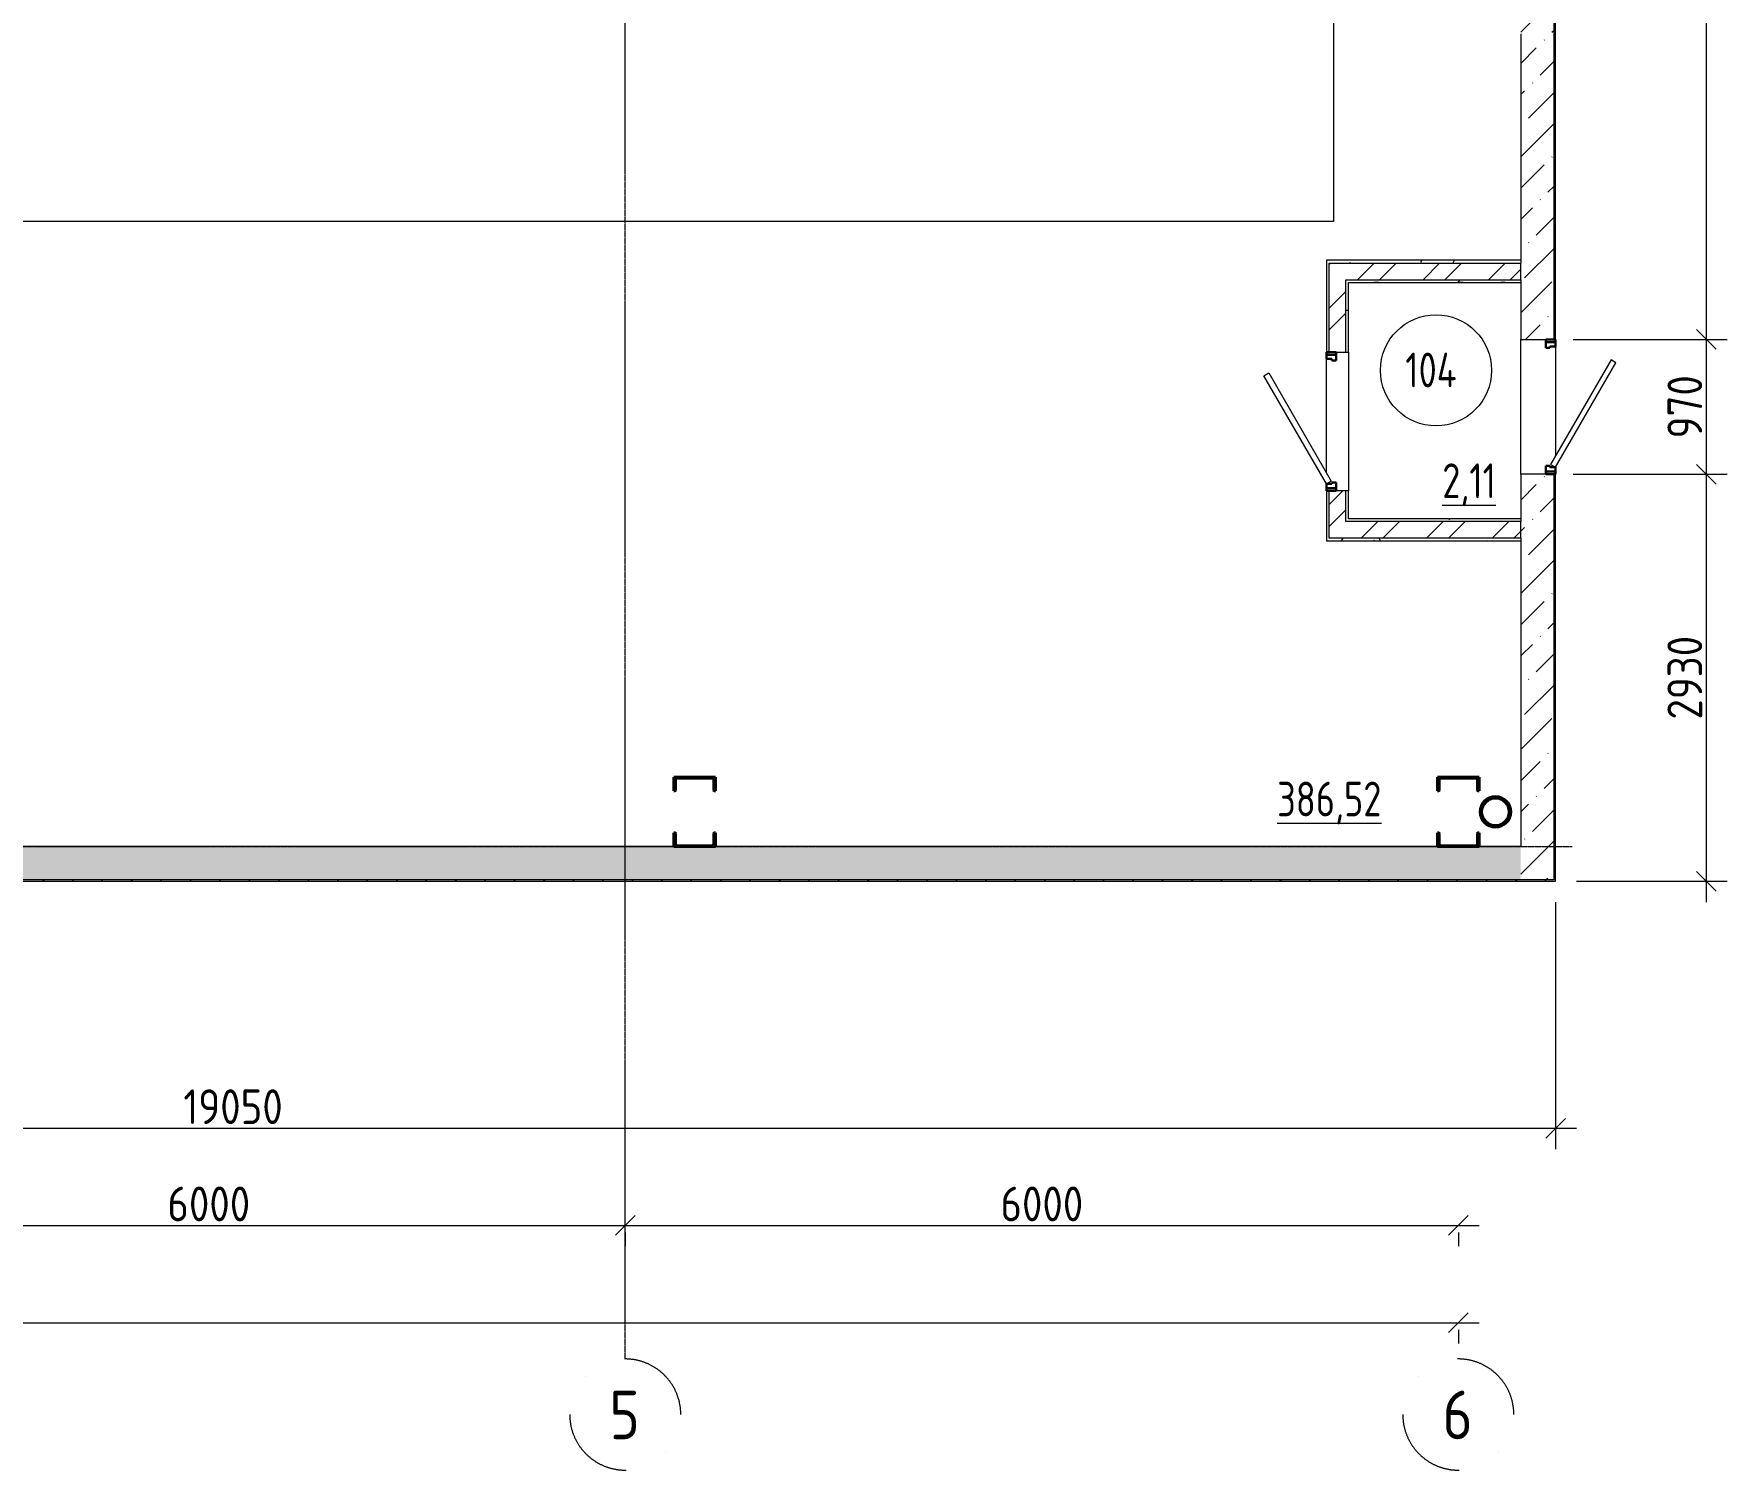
# Model space of a CAD drawing. Header units: millimetres. Extents: x 3292171 to 3365605, y -644412 to -600630.
# Drawn here: x 3317025 to 3329221, y -644412 to -634073 of the extents above; entities that cross this region are included whole.
import ezdxf

# ---------------------------------------------------------------- set-up
doc = ezdxf.new("R2010")
doc.units = ezdxf.units.MM
doc.header["$LTSCALE"] = 0.5
doc.linetypes.add('ADSK_Линия сетки', pattern=[25, 20, -2.5, 0, -2.5])
doc.linetypes.add('штрихпунктирная', pattern=[25.4, 12.7, -6.35, 0, -6.35])
doc.layers.add('A-DOOR', color=7, linetype='Continuous', lineweight=18, true_color=0x7f7f7f)
for name, color, linetype, lineweight in [('Каркас_Импост', 7, 'Continuous', 30), ('Марки помещений', 7, 'Continuous', 20), ('Монтажный зазор', 7, 'Continuous', 30), ('Несущие колонны', 7, 'Continuous', 18), ('ОСИ', 115, 'штрихпунктирная', 20), ('Панель', 7, 'Continuous', 18)]:
    doc.layers.add(name, color=color, linetype=linetype, lineweight=lineweight)
doc.styles.add('GOST Common_1', font='GOST_Common.ttf', dxfattribs={"width": 0.9, "height": 250})
doc.styles.add('GOST Common_2', font='GOST_Common.ttf', dxfattribs={"width": 0.8, "height": 350})
doc.dimstyles.new('ADSK_Основной_2_5_мм', dxfattribs={"dimscale": 304.8, "dimtxt": 251.428749, "dimasz": 0.463911, "dimexe": 0.492126, "dimexo": 0.492126, "dimgap": 0.098425, "dimtad": 1, "dimdec": 3, "dimrnd": 0.001, "dimdsep": 46, "dimtxsty": 'GOST Common_1', "dimblk1": 'OBLIQUE', "dimblk2": 'OBLIQUE', "dimsah": 1, "dimcen": 0.09, "dimdle": 0.492126, "dimazin": 2, "dimtfac": 1, "dimtdec": 4, "dimtix": 1, "dimtmove": 0, "dimatfit": 3, "dimfxl": 1, "dimtvp": 1, "dimtolj": 1, "dimtzin": 0, "dimlwd": 20, "dimlwe": 20, "dimarcsym": 2})
pattern_1 = [(315, (22000, -5500), (106.066, 106.066), [])]
pattern_2 = [(315, (22000, 0), (106.066, 106.066), [])]
pattern_3 = [(45, (3327284.68, -617673.39), (84.19025, 308.69666), [396.875, -79.375, 3.353, -76.022])]
pattern_4 = [(45, (3327284.68, -617673.39), (-106.066, 106.066), [])]
pattern_5 = [(0, (3327284.68, -617673.39), (406.4, 101.6), [33.528, -271.272, 33.528, -271.272, -1625.6]), (0, (3327284.68, -617673.39), (406.4, 101.6), [-609.6, 33.528, -576.072, 33.528, -271.272, -711.2]), (0, (3327284.68, -617673.39), (406.4, 101.6), [-1524, 33.528, -169.672, 33.528, -474.472]), (120, (3327437.08, -617622.59), (-291.1882, 301.1527), [33.528, -271.272, 33.528, -271.272, -1625.6]), (120, (3327437.08, -617622.59), (-291.1882, 301.1527), [-609.6, 33.528, -576.072, 33.528, -271.272, -711.2]), (120, (3327437.08, -617622.59), (-291.1882, 301.1527), [-1524, 33.528, -169.672, 33.528, -474.472]), (240, (3327487.88, -617419.39), (-115.2118, -402.7527), [33.528, -271.272, 33.528, -271.272, -1625.6]), (240, (3327487.88, -617419.39), (-115.2118, -402.7527), [-609.6, 33.528, -576.072, 33.528, -271.272, -711.2]), (240, (3327487.88, -617419.39), (-115.2118, -402.7527), [-1524, 33.528, -169.672, 33.528, -474.472])]
pattern_6 = [(45, (3327284.68, -617673.4), (-235.732, 235.732), []), (45, (3327441.83, -617673.4), (-235.732, 235.732), [])]

# ---------------------------------------------------------------- blocks, each defined once
blk = doc.blocks.new('ADSK_КолоннаНесущая_ДваШвеллераКоробка_Полка параллельная_ГОСТ 8240-97 - 30П с планками _КМ1_-V48-004_АР_РД_План_0_000')
at = {"layer": 'Несущие колонны', "lineweight": 9}
h = blk.add_hatch(dxfattribs=at)
h.set_pattern_fill('FP_61', color=256, style=0, pattern_type=2)
h.set_pattern_definition(pattern_1)
h.paths.add_polyline_path([(-250, -36), (-250, -150), (-150, -150), (-150, -146), (-152, -141), (-157, -139), (-232, -139), (-240, -135), (-244, -127), (-244, 127), (-240, 135), (-232, 139), (-157, 139), (-152, 141), (-150, 146), (-150, 150), (-250, 150)], flags=0)
h = blk.add_hatch(dxfattribs=at)
h.set_pattern_fill('FP_61', color=256, style=0, pattern_type=2)
h.set_pattern_definition(pattern_1)
h.paths.add_polyline_path([(150, 146), (152, 141), (157, 139), (231, 139), (240, 135), (243, 127), (243, -127), (240, -135), (231, -139), (157, -139), (152, -141), (150, -146), (150, -150), (250, -150), (250, 150), (150, 150)], flags=0)
at = {"layer": 'Несущие колонны', "lineweight": 40}
for p, q in [((-150, 150), (-250, 150)), ((-250, 150), (-250, -150)), ((-244, -127), (-244, 127)), ((-232, 139), (-157, 139)), ((-150, 146), (-150, 150)), ((250, 150), (150, 150)), ((150, 150), (150, 146)), ((157, 139), (231, 139)), ((243, 127), (243, -127)), ((250, -150), (250, 150)), ((-250, -150), (-150, -150)), ((-157, -139), (-232, -139)), ((-150, -150), (-150, -146)), ((150, -146), (150, -150)), ((150, -150), (250, -150)), ((231, -139), (157, -139))]:
    blk.add_line(p, q, dxfattribs=at)
for centre, radius, start, end in [((-232, 127), 12, 90, 180), ((-157, 146), 7, 270, 360), ((157, 146), 7, 180, 270), ((231, 127), 12, 0, 90), ((-232, -127), 12, 180, 270), ((-157, -146), 7, 0, 90), ((157, -146), 7, 90, 180), ((231, -127), 12, 270, 0)]:
    blk.add_arc(centre, radius, start, end, dxfattribs=at)
blk = doc.blocks.new('ADSK_КолоннаНесущая_ДваШвеллераКоробка_Полка параллельная_ГОСТ 8240-97 - 30П с планками _КМ1_-V50-004_АР_РД_План_0_000')
at = {"layer": 'Несущие колонны', "lineweight": 9}
h = blk.add_hatch(dxfattribs=at)
h.set_pattern_fill('FP_63', color=256, style=0, pattern_type=2)
h.set_pattern_definition(pattern_2)
h.paths.add_polyline_path([(-250, -17), (-250, -150), (-150, -150), (-150, -146), (-152, -141), (-157, -139), (-232, -139), (-240, -135), (-244, -127), (-244, 127), (-240, 135), (-232, 139), (-157, 139), (-152, 141), (-150, 146), (-150, 150), (-250, 150)], flags=0)
h = blk.add_hatch(dxfattribs=at)
h.set_pattern_fill('FP_63', color=256, style=0, pattern_type=2)
h.set_pattern_definition(pattern_2)
h.paths.add_polyline_path([(150, 146), (152, 141), (157, 139), (231, 139), (240, 135), (243, 127), (243, -127), (240, -135), (231, -139), (157, -139), (152, -141), (150, -146), (150, -150), (250, -150), (250, 150), (150, 150)], flags=0)
at = {"layer": 'Несущие колонны', "lineweight": 40}
for p, q in [((-150, 150), (-250, 150)), ((-250, 150), (-250, -150)), ((-244, -127), (-244, 127)), ((-232, 139), (-157, 139)), ((-150, 146), (-150, 150)), ((250, 150), (150, 150)), ((150, 150), (150, 146)), ((157, 139), (231, 139)), ((243, 127), (243, -127)), ((250, -150), (250, 150)), ((-250, -150), (-150, -150)), ((-157, -139), (-232, -139)), ((-150, -150), (-150, -146)), ((150, -146), (150, -150)), ((150, -150), (250, -150)), ((231, -139), (157, -139))]:
    blk.add_line(p, q, dxfattribs=at)
for centre, radius, start, end in [((-232, 127), 12, 90, 180), ((-157, 146), 7, 270, 360), ((157, 146), 7, 180, 270), ((231, 127), 12, 0, 90), ((-232, -127), 12, 180, 270), ((-157, -146), 7, 0, 90), ((157, -146), 7, 90, 180), ((231, -127), 12, 270, 0)]:
    blk.add_arc(centre, radius, start, end, dxfattribs=at)
blk = doc.blocks.new('ADSK_КолоннаНесущая_Труба_Электросварная_ГОСТ10704-91 - 219x10-V56-004_АР_РД_План_0_000')
at = {"layer": 'Несущие колонны', "lineweight": 9}
h = blk.add_hatch(dxfattribs=at)
h.set_pattern_fill('FP_71', color=256, style=0, pattern_type=2)
h.set_pattern_definition([(45, (-267.5, 22000), (-106.066, 106.066), [])])
h.paths.add_polyline_path([(0, -110), (34, -104), (64, -89), (89, -64), (104, -34), (109, 0), (104, 34), (89, 64), (64, 89), (34, 104), (0, 109), (-34, 104), (-64, 89), (-89, 64), (-104, 34), (-110, 0), (-104, -34), (-89, -64), (-64, -89), (-34, -104)], flags=0)
h.paths.add_polyline_path([(17, -98), (-17, -98), (-50, -86), (-76, -64), (-93, -34), (-99, 0), (-93, 34), (-76, 64), (-50, 86), (-17, 98), (17, 98), (50, 86), (76, 64), (93, 34), (99, 0), (93, -34), (76, -64), (50, -86)], flags=0)
at = {"layer": 'Несущие колонны', "lineweight": 40}
for radius, start, end in [(110, 360, 180), (110, 180, 360), (99.5, 0, 180), (99.5, 180, 0)]:
    blk.add_arc((0, 0), radius, start, end, dxfattribs=at)
blk = doc.blocks.new('AC_Дверь_Однопольная_Стальная - 1000x2105_h_ В Пр-927171-004_АР_РД_План_0_000')
at = {"layer": 'Каркас_Импост'}
for p, q in [((-480, 80), (-450, 80)), ((-480, 10), (-480, 80)), ((-440, 10), (-480, 10)), ((-450, 80), (-450, 40)), ((-450, 40), (-440, 40)), ((-440, 40), (-440, 10)), ((440, 40), (450, 40)), ((440, 10), (440, 40)), ((480, 10), (440, 10)), ((450, 80), (480, 80)), ((450, 40), (450, 80)), ((480, 80), (480, 10))]:
    blk.add_line(p, q, dxfattribs=at)
at = {"layer": 'Монтажный зазор'}
for p, q in [((-500, 80), (-480, 80)), ((-500, 10), (-500, 80)), ((-480, 10), (-500, 10)), ((-480, 80), (-480, 10)), ((480, 80), (500, 80)), ((480, 10), (480, 80)), ((500, 10), (480, 10)), ((500, 80), (500, 10))]:
    blk.add_line(p, q, dxfattribs=at)
at = {"layer": 'Панель'}
for p, q in [((-450, 80), (329, 530)), ((349, 495), (-430, 45)), ((329, 530), (349, 495)), ((-430, 45), (-450, 80))]:
    blk.add_line(p, q, dxfattribs=at)
blk = doc.blocks.new('AC_Дверь_Однопольная_Стальная - 970x2060_h_ Н Л-970333-004_АР_РД_План_0_000')
at = {"layer": 'Каркас_Импост'}
for p, q in [((-435, 125), (-465, 125)), ((-465, 125), (-465, 55)), ((-435, 85), (-435, 125)), ((465, 125), (435, 125)), ((435, 125), (435, 85)), ((465, 55), (465, 125)), ((-465, 55), (-425, 55)), ((-425, 85), (-435, 85)), ((-425, 55), (-425, 85)), ((435, 85), (425, 85)), ((425, 85), (425, 55)), ((425, 55), (465, 55))]:
    blk.add_line(p, q, dxfattribs=at)
at = {"layer": 'Монтажный зазор'}
for p, q in [((-465, 125), (-485, 125)), ((-485, 125), (-485, 55)), ((-465, 55), (-465, 125)), ((485, 125), (465, 125)), ((465, 125), (465, 55)), ((485, 55), (485, 125)), ((-485, 55), (-465, 55)), ((465, 55), (485, 55))]:
    blk.add_line(p, q, dxfattribs=at)
at = {"layer": 'Панель'}
for p, q in [((-318, 560), (-338, 525)), ((-338, 525), (415, 90)), ((435, 125), (-318, 560)), ((415, 90), (435, 125))]:
    blk.add_line(p, q, dxfattribs=at)
blk = doc.blocks.new('Ось сетки - Круг_Ø8 мм-6577-004_АР_РД_План_0_000')
at = {"layer": 'ОСИ', "lineweight": 20}
for start, end in [(360, 180), (180, 360)]:
    blk.add_arc((0, 0), 4, start, end, dxfattribs=at)
blk = doc.blocks.new('_Oblique')
at = {"color": 0, "linetype": 'ByBlock', "lineweight": -2}
blk.add_line((-0.5, -0.5), (0.5, 0.5), dxfattribs=at)
blk = doc.blocks.new('*D2473')
at = {"layer": 'A-DOOR', "color": 0, "lineweight": 20, "transparency": 16777216}
for p, q in [((3329071, -640323), (3329071, -637093)), ((3328113, -637243), (3329221, -637243)), ((3328135, -640173), (3329221, -640173))]:
    blk.add_line(p, q, dxfattribs=at)
at = {"layer": 'Defpoints', "color": 0, "lineweight": 15, "transparency": 16777216}
for p in [(3327963, -637243), (3329071, -637243), (3327985, -640173)]:
    blk.add_point(p, dxfattribs=at)
at = {"layer": 'A-DOOR', "color": 0, "lineweight": 20, "transparency": 16777216, "xscale": 141.4, "yscale": 141.4, "zscale": 141.4}
for p, rotation in [((3329071, -637243), 90), ((3329071, -640173), 270)]:
    blk.add_blockref('_Oblique', p, dxfattribs=dict(at, rotation=rotation))
at = {"layer": 'A-DOOR', "color": 0, "lineweight": 20, "transparency": 16777216, "insert": (3328916, -638708), "char_height": 250, "width": 756.84, "attachment_point": 5, "rotation": 90, "style": 'GOST Common_1'}
blk.add_mtext('\\A1;2930', dxfattribs=at)
blk = doc.blocks.new('*D2474')
at = {"layer": 'A-DOOR', "color": 0, "lineweight": 20, "transparency": 16777216}
for p, q in [((3329071, -637393), (3329071, -636123)), ((3328113, -636273), (3329221, -636273)), ((3328113, -637243), (3329221, -637243))]:
    blk.add_line(p, q, dxfattribs=at)
at = {"layer": 'Defpoints', "color": 0, "lineweight": 15, "transparency": 16777216}
for p in [(3327963, -636273), (3329071, -636273), (3327963, -637243)]:
    blk.add_point(p, dxfattribs=at)
at = {"layer": 'A-DOOR', "color": 0, "lineweight": 20, "transparency": 16777216, "xscale": 141.4, "yscale": 141.4, "zscale": 141.4}
for p, rotation in [((3329071, -636273), 90), ((3329071, -637243), 270)]:
    blk.add_blockref('_Oblique', p, dxfattribs=dict(at, rotation=rotation))
at = {"layer": 'A-DOOR', "color": 0, "lineweight": 20, "transparency": 16777216, "insert": (3328916, -636758), "char_height": 250, "width": 567.63, "attachment_point": 5, "rotation": 90, "style": 'GOST Common_1'}
blk.add_mtext('\\A1;970', dxfattribs=at)
blk = doc.blocks.new('*D2475')
at = {"layer": 'A-DOOR', "color": 0, "lineweight": 20, "transparency": 16777216}
for p, q in [((3329071, -636423), (3329071, -626773)), ((3329121, -626923), (3329221, -626923)), ((3328113, -636273), (3329221, -636273))]:
    blk.add_line(p, q, dxfattribs=at)
at = {"layer": 'Defpoints', "color": 0, "lineweight": 15, "transparency": 16777216}
for p in [(3328971, -626923), (3329071, -626923), (3327963, -636273)]:
    blk.add_point(p, dxfattribs=at)
at = {"layer": 'A-DOOR', "color": 0, "lineweight": 20, "transparency": 16777216, "xscale": 141.4, "yscale": 141.4, "zscale": 141.4}
for p, rotation in [((3329071, -626923), 90), ((3329071, -636273), 270)]:
    blk.add_blockref('_Oblique', p, dxfattribs=dict(at, rotation=rotation))
at = {"layer": 'A-DOOR', "color": 0, "lineweight": 20, "transparency": 16777216, "insert": (3328916, -631598), "char_height": 250, "width": 756.84, "attachment_point": 5, "rotation": 90, "style": 'GOST Common_1'}
blk.add_mtext('\\A1;9350', dxfattribs=at)
blk = doc.blocks.new('*D2478')
at = {"layer": 'A-DOOR', "color": 0, "lineweight": 20, "transparency": 16777216}
for p, q in [((3308935, -640370), (3308935, -642101)), ((3327985, -640323), (3327985, -642101)), ((3308785, -641951), (3328135, -641951))]:
    blk.add_line(p, q, dxfattribs=at)
at = {"layer": 'Defpoints', "color": 0, "lineweight": 15, "transparency": 16777216}
for p in [(3308935, -640220), (3327985, -640173), (3327985, -641951)]:
    blk.add_point(p, dxfattribs=at)
at = {"layer": 'A-DOOR', "color": 0, "lineweight": 20, "transparency": 16777216, "xscale": 141.4, "yscale": 141.4, "zscale": 141.4, "rotation": 180}
blk.add_blockref('_Oblique', (3308935, -641951), dxfattribs=at)
at = {"layer": 'A-DOOR', "color": 0, "lineweight": 20, "transparency": 16777216, "xscale": 141.4, "yscale": 141.4, "zscale": 141.4}
blk.add_blockref('_Oblique', (3327985, -641951), dxfattribs=at)
at = {"layer": 'A-DOOR', "color": 0, "lineweight": 20, "transparency": 16777216, "insert": (3318460, -641796), "char_height": 250, "width": 889.8, "attachment_point": 5, "style": 'GOST Common_1'}
blk.add_mtext('\\A1;19050', dxfattribs=at)
blk = doc.blocks.new('*D2482')
at = {"layer": 'A-DOOR', "color": 0, "lineweight": 20, "transparency": 16777216}
for p, q in [((3315135, -642651), (3321435, -642651)), ((3315285, -642701), (3315285, -642801)), ((3321285, -642701), (3321285, -642801))]:
    blk.add_line(p, q, dxfattribs=at)
at = {"layer": 'Defpoints', "color": 0, "lineweight": 15, "transparency": 16777216}
for p in [(3315285, -642551), (3321285, -642551), (3321285, -642651)]:
    blk.add_point(p, dxfattribs=at)
at = {"layer": 'A-DOOR', "color": 0, "lineweight": 20, "transparency": 16777216, "xscale": 141.4, "yscale": 141.4, "zscale": 141.4, "rotation": 180}
blk.add_blockref('_Oblique', (3315285, -642651), dxfattribs=at)
at = {"layer": 'A-DOOR', "color": 0, "lineweight": 20, "transparency": 16777216, "xscale": 141.4, "yscale": 141.4, "zscale": 141.4}
blk.add_blockref('_Oblique', (3321285, -642651), dxfattribs=at)
at = {"layer": 'A-DOOR', "color": 0, "lineweight": 20, "transparency": 16777216, "insert": (3318285, -642496), "char_height": 250, "width": 756.84, "attachment_point": 5, "style": 'GOST Common_1'}
blk.add_mtext('\\A1;6000', dxfattribs=at)
blk = doc.blocks.new('*D2483')
at = {"layer": 'A-DOOR', "color": 0, "lineweight": 20, "transparency": 16777216}
for p, q in [((3321135, -642651), (3327435, -642651)), ((3321285, -642701), (3321285, -642801)), ((3327285, -642701), (3327285, -642801))]:
    blk.add_line(p, q, dxfattribs=at)
at = {"layer": 'Defpoints', "color": 0, "lineweight": 15, "transparency": 16777216}
for p in [(3321285, -642551), (3327285, -642551), (3327285, -642651)]:
    blk.add_point(p, dxfattribs=at)
at = {"layer": 'A-DOOR', "color": 0, "lineweight": 20, "transparency": 16777216, "xscale": 141.4, "yscale": 141.4, "zscale": 141.4, "rotation": 180}
blk.add_blockref('_Oblique', (3321285, -642651), dxfattribs=at)
at = {"layer": 'A-DOOR', "color": 0, "lineweight": 20, "transparency": 16777216, "xscale": 141.4, "yscale": 141.4, "zscale": 141.4}
blk.add_blockref('_Oblique', (3327285, -642651), dxfattribs=at)
at = {"layer": 'A-DOOR', "color": 0, "lineweight": 20, "transparency": 16777216, "insert": (3324285, -642496), "char_height": 250, "width": 756.84, "attachment_point": 5, "style": 'GOST Common_1'}
blk.add_mtext('\\A1;6000', dxfattribs=at)
blk = doc.blocks.new('*D2484')
at = {"layer": 'A-DOOR', "color": 0, "lineweight": 20, "transparency": 16777216}
for p, q in [((3297135, -643351), (3327435, -643351)), ((3297285, -643401), (3297285, -643501)), ((3327285, -643401), (3327285, -643501))]:
    blk.add_line(p, q, dxfattribs=at)
at = {"layer": 'Defpoints', "color": 0, "lineweight": 15, "transparency": 16777216}
for p in [(3297285, -643251), (3327285, -643251), (3327285, -643351)]:
    blk.add_point(p, dxfattribs=at)
at = {"layer": 'A-DOOR', "color": 0, "lineweight": 20, "transparency": 16777216, "xscale": 141.4, "yscale": 141.4, "zscale": 141.4, "rotation": 180}
blk.add_blockref('_Oblique', (3297285, -643351), dxfattribs=at)
at = {"layer": 'A-DOOR', "color": 0, "lineweight": 20, "transparency": 16777216, "xscale": 141.4, "yscale": 141.4, "zscale": 141.4}
blk.add_blockref('_Oblique', (3327285, -643351), dxfattribs=at)
at = {"layer": 'A-DOOR', "color": 0, "lineweight": 20, "transparency": 16777216, "insert": (3312285, -643196), "char_height": 250, "width": 946.05, "attachment_point": 5, "style": 'GOST Common_1'}
blk.add_mtext('\\A1;30000', dxfattribs=at)
blk = doc.blocks.new('ADSK_Марка_Помещение_ОдноЗначение - Номер_R4_-247393-004_АР_РД_План_0_000')
at = {"layer": 'Марки помещений'}
blk.add_circle((0, 0), 4, dxfattribs=at)

msp = doc.modelspace()

# ---------------------------------------------------------------- hatches: boundary and pattern name
at = {"layer": 'A-DOOR', "lineweight": 9, "true_color": 0x636466}
h = msp.add_hatch(dxfattribs=at)
h.set_pattern_fill('FP_51', color=251, style=0, pattern_type=2)
h.set_pattern_definition(pattern_3)
h.paths.add_polyline_path([(3327734.6806, -640163.3913), (3327974.6806, -640163.3913), (3327974.6806, -637243.3913), (3327734.6806, -637243.3913), (3327734.6806, -639923.3913)], flags=0)
h.paths.add_polyline_path([(3327974.6806, -636273.3913), (3327974.6806, -626913.3913), (3327734.6806, -626913.3913), (3327734.6806, -636273.3913), (3327914.6806, -636273.3913)], flags=0)
h = msp.add_hatch(dxfattribs=at)
h.set_pattern_fill('FP_52', color=251, style=0, pattern_type=2)
h.set_pattern_definition(pattern_4)
h.paths.add_polyline_path([(3327974.6806, -640173.3913), (3327984.6806, -640173.3913), (3327984.6806, -637243.3913), (3327974.6806, -637243.3913), (3327974.6806, -640163.3913)], flags=0)
h.paths.add_polyline_path([(3327984.6806, -636273.3913), (3327984.6806, -626913.3913), (3327974.6806, -626913.3913), (3327974.6806, -636273.3913)], flags=0)
h = msp.add_hatch(dxfattribs=at)
h.set_pattern_fill('FP_53', color=251, style=0, pattern_type=2)
h.set_pattern_definition(pattern_5)
h.paths.add_polyline_path([(3326334.6806, -635723.3913), (3327734.6806, -635723.3913), (3327734.6806, -635703.3913), (3326334.6806, -635703.3913)], flags=0)
h = msp.add_hatch(dxfattribs=at)
h.set_pattern_fill('FP_54', color=251, style=0, pattern_type=2)
h.set_pattern_definition(pattern_6)
h.paths.add_polyline_path([(3326354.6806, -635843.3913), (3327734.6806, -635843.3913), (3327734.6806, -635723.3913), (3326354.6806, -635723.3913)], flags=0)
h = msp.add_hatch(dxfattribs=at)
h.set_pattern_fill('FP_54', color=251, style=0, pattern_type=2)
h.set_pattern_definition(pattern_6)
h.paths.add_polyline_path([(3326354.6806, -637703.3913), (3326474.6806, -637703.3913), (3326474.6806, -637363.3913), (3326354.6806, -637363.3913)], flags=0)
h.paths.add_polyline_path([(3326404.6806, -636363.3913), (3326474.6806, -636363.3913), (3326474.6806, -635843.3913), (3326354.6806, -635843.3913), (3326354.6806, -636363.3913)], flags=0)
h = msp.add_hatch(dxfattribs=at)
h.set_pattern_fill('FP_53', color=251, style=0, pattern_type=2)
h.set_pattern_definition(pattern_5)
h.paths.add_polyline_path([(3326474.6806, -635863.3913), (3327734.6806, -635863.3913), (3327734.6806, -635843.3913), (3326474.6806, -635843.3913)], flags=0)
h = msp.add_hatch(dxfattribs=at)
h.set_pattern_fill('FP_53', color=251, style=0, pattern_type=2)
h.set_pattern_definition(pattern_5)
h.paths.add_polyline_path([(3326494.6806, -637583.3913), (3326494.6806, -637363.3913), (3326474.6806, -637363.3913), (3326474.6806, -637583.3913)], flags=0)
h.paths.add_polyline_path([(3326474.6806, -636363.3913), (3326494.6806, -636363.3913), (3326494.6806, -635863.3913), (3326474.6806, -635863.3913)], flags=0)
h = msp.add_hatch(dxfattribs=at)
h.set_pattern_fill('FP_53', color=251, style=0, pattern_type=2)
h.set_pattern_definition(pattern_5)
h.paths.add_polyline_path([(3326494.6806, -637583.3913), (3327734.6806, -637583.3913), (3327734.6806, -637563.3913), (3326494.6806, -637563.3913)], flags=0)
h = msp.add_hatch(dxfattribs=at)
h.set_pattern_fill('FP_54', color=251, style=0, pattern_type=2)
h.set_pattern_definition(pattern_6)
h.paths.add_polyline_path([(3326494.6806, -637703.3913), (3327734.6806, -637703.3913), (3327734.6806, -637583.3913), (3326474.6806, -637583.3913), (3326474.6806, -637703.3913)], flags=0)
h = msp.add_hatch(dxfattribs=at)
h.set_pattern_fill('FP_53', color=251, style=0, pattern_type=2)
h.set_pattern_definition(pattern_5)
h.paths.add_polyline_path([(3327734.6806, -637723.3913), (3327734.6806, -637703.3913), (3326354.6806, -637703.3913), (3326354.6806, -637723.3913), (3326494.6806, -637723.3913)], flags=0)
h = msp.add_hatch(dxfattribs=at)
h.set_pattern_fill('FP_51', color=251, style=0, pattern_type=2)
h.set_pattern_definition(pattern_3)
h.paths.add_polyline_path([(3327434.6806, -640163.3913), (3327734.6806, -640163.3913), (3327734.6806, -639923.3913), (3308934.6806, -639923.3913), (3308934.6806, -640163.3913), (3327302.0686, -640163.3913)], flags=0)
h.paths.add_polyline_path([(3298799.5, -640163.3913), (3304179.6806, -640163.3913), (3304179.6806, -639923.3913), (3297784.6806, -639923.3913), (3297784.6806, -640163.3913), (3298251.3737, -640163.3913)], flags=0)
h = msp.add_hatch(dxfattribs=at)
h.set_pattern_fill('FP_52', color=251, style=0, pattern_type=2)
h.set_pattern_definition(pattern_4)
h.paths.add_polyline_path([(3314695.1633, -640173.3913), (3327974.6806, -640173.3913), (3327974.6806, -640163.3913), (3308934.6806, -640163.3913), (3308934.6806, -640173.3913), (3314147.037, -640173.3913)], flags=0)
h.paths.add_polyline_path([(3297544.6806, -640173.3913), (3304179.6806, -640173.3913), (3304179.6806, -640163.3913), (3297544.6806, -640163.3913)], flags=0)

# ---------------------------------------------------------------- linework, layer by layer
at = {"layer": 'A-DOOR', "color": 251, "linetype": 'ADSK_Линия сетки', "true_color": 0x636466}
for p, q in [((3321284.6806, -643612.0086), (3321284.6806, -601555.4033)), ((3292970.5006, -639923.3913), (3328104.6806, -639923.3913))]:
    msp.add_line(p, q, dxfattribs=at)
at = {"layer": 'A-DOOR', "color": 251, "true_color": 0x636466}
for p, q in [((3326384.6806, -626923.3913), (3326384.6806, -635423.3913)), ((3327974.6806, -636273.3913), (3327974.6806, -626913.3913)), ((3327734.6806, -634073.3913), (3327734.6806, -635723.3913)), ((3326384.6806, -635423.3913), (3298884.6806, -635423.3913)), ((3326354.6806, -635723.3913), (3327734.6806, -635723.3913)), ((3326354.6806, -636363.3913), (3326354.6806, -635723.3913)), ((3327734.6806, -635843.3913), (3327734.6806, -635723.3913)), ((3326474.6806, -635843.3913), (3327734.6806, -635843.3913)), ((3326474.6806, -636363.3913), (3326474.6806, -635843.3913)), ((3327734.6806, -635843.3913), (3327734.6806, -636273.3913)), ((3327734.6806, -636273.3913), (3327914.6806, -636273.3913)), ((3327734.6806, -637243.3913), (3327734.6806, -636273.3913)), ((3327984.6806, -636323.3913), (3327984.6806, -637113.3913)), ((3326334.6806, -637233.3913), (3326334.6806, -636413.3913)), ((3326404.6806, -636363.3913), (3326474.6806, -636363.3913)), ((3326494.6806, -636363.3913), (3326494.6806, -637363.3913)), ((3327734.6806, -637243.3913), (3327734.6806, -637583.3913)), ((3327914.6806, -637243.3913), (3327734.6806, -637243.3913)), ((3327974.6806, -640163.3913), (3327974.6806, -637243.3913)), ((3326354.6806, -637703.3913), (3326354.6806, -637363.3913)), ((3326474.6806, -637363.3913), (3326404.6806, -637363.3913)), ((3326474.6806, -637583.3913), (3326474.6806, -637363.3913)), ((3327734.6806, -637583.3913), (3326474.6806, -637583.3913)), ((3327734.6806, -637703.3913), (3327734.6806, -637583.3913)), ((3327734.6806, -637703.3913), (3326354.6806, -637703.3913)), ((3327734.6806, -637703.3913), (3327734.6806, -639923.3913)), ((3321634.6806, -639923.3913), (3315934.6806, -639923.3913)), ((3327134.6806, -639923.3913), (3321934.6806, -639923.3913)), ((3327734.6806, -639923.3913), (3327434.6806, -639923.3913)), ((3327974.6806, -640163.3913), (3308934.6806, -640163.3913))]:
    msp.add_line(p, q, dxfattribs=at)
at = {"layer": 'A-DOOR', "color": 251, "lineweight": 18, "true_color": 0x636466}
for p, q in [((3327984.6806, -636273.3913), (3327984.6806, -626913.3913)), ((3327734.6806, -635703.3913), (3326334.6806, -635703.3913)), ((3326334.6806, -635703.3913), (3326334.6806, -636363.3913)), ((3326494.6806, -635863.3913), (3327734.6806, -635863.3913)), ((3326494.6806, -636363.3913), (3326494.6806, -635863.3913)), ((3326474.6806, -636363.3913), (3326494.6806, -636363.3913)), ((3327984.6806, -640173.3913), (3327984.6806, -637243.3913)), ((3326334.6806, -637363.3913), (3326334.6806, -637723.3913)), ((3326494.6806, -637363.3913), (3326474.6806, -637363.3913)), ((3326494.6806, -637563.3913), (3326494.6806, -637363.3913)), ((3327734.6806, -637563.3913), (3326494.6806, -637563.3913)), ((3326334.6806, -637723.3913), (3327734.6806, -637723.3913)), ((3308934.6806, -640173.3913), (3327984.6806, -640173.3913))]:
    msp.add_line(p, q, dxfattribs=at)

# ---------------------------------------------------------------- block references
at = {"layer": 'A-DOOR', "color": 251, "true_color": 0x636466, "xscale": 99.99999999999993, "yscale": 99.99999999999993, "zscale": 99.99999999999993}
msp.add_blockref('ADSK_Марка_Помещение_ОдноЗначение - Номер_R4_-247393-004_АР_РД_План_0_000', (3327124.1332, -636495.3315), dxfattribs=at)
at = {"layer": 'A-DOOR', "color": 251, "true_color": 0x636466}
for name, p, rotation in [('AC_Дверь_Однопольная_Стальная - 970x2060_h_ Н Л-970333-004_АР_РД_План_0_000', (3327859.6806, -636758.3913), 270.0000000000001), ('AC_Дверь_Однопольная_Стальная - 1000x2105_h_ В Пр-927171-004_АР_РД_План_0_000', (3326414.6806, -636863.3913), 89.99999999999991), ('ADSK_КолоннаНесущая_ДваШвеллераКоробка_Полка параллельная_ГОСТ 8240-97 - 30П с планками _КМ1_-V48-004_АР_РД_План_0_000', (3321784.6806, -639673.3913), 89.9999999999999), ('ADSK_КолоннаНесущая_ДваШвеллераКоробка_Полка параллельная_ГОСТ 8240-97 - 30П с планками _КМ1_-V50-004_АР_РД_План_0_000', (3327284.6806, -639673.3913), 89.9999999999999)]:
    msp.add_blockref(name, p, dxfattribs=dict(at, rotation=rotation))
msp.add_blockref('ADSK_КолоннаНесущая_Труба_Электросварная_ГОСТ10704-91 - 219x10-V56-004_АР_РД_План_0_000', (3327552.1806, -639673.3913), dxfattribs=at)
at = {"layer": 'A-DOOR', "color": 251, "lineweight": 20, "true_color": 0x636466, "xscale": 99.99999999999993, "yscale": 99.99999999999993, "zscale": 99.99999999999993}
for p in [(3321284.6806, -644012.0086), (3327284.6806, -644012.0086)]:
    msp.add_blockref('Ось сетки - Круг_Ø8 мм-6577-004_АР_РД_План_0_000', p, dxfattribs=at)

# ---------------------------------------------------------------- texts
at = {"layer": 'A-DOOR', "color": 251, "lineweight": 9, "true_color": 0x636466, "char_height": 250, "attachment_point": 1, "style": 'GOST Common_2'}
for s, insert, width in [('104', (3326903.176, -636367.6064), 548.35425), ('\\L2,11', (3327168.9869, -637165.2057), 562.784625), ('\\L386,52', (3325979.9856, -639456.0431), 1067.84775)]:
    msp.add_mtext(s, dxfattribs=dict(at, insert=insert, width=width))
at = {"layer": 'A-DOOR', "color": 251, "true_color": 0x636466, "char_height": 350, "width": 274.177125, "attachment_point": 1, "style": 'GOST Common_1'}
for s, insert in [('\\fGOST Common|b0|i0|c204|p34|;\\W.9;5', (3321170.9, -643839.4752)), ('\\fGOST Common|b0|i0|c204|p34|;\\W.9;6', (3327170.9, -643839.4752))]:
    msp.add_mtext(s, dxfattribs=dict(at, insert=insert))

# ---------------------------------------------------------------- dimensions: what is measured, and where the dimension line sits
at = {"layer": 'A-DOOR', "color": 251, "lineweight": 20, "true_color": 0x636466}
for base, p1, p2, override, picture, middle in [((3329070.7737, -626923.3913), (3327963.0796, -636273.3913), (3328970.7888, -626923.3913), {"dimpost": '<>', "dimfxl": 9404.14684}, '*D2475', (3328915.7737, -631598.3913)), ((3329070.7737, -636273.3913), (3327963.0796, -637243.3913), (3327963.0796, -636273.3913), {"dimpost": '<>', "dimfxl": 970}, '*D2474', (3328915.7737, -636758.3913)), ((3329070.7737, -637243.3913), (3327984.6806, -640173.3913), (3327963.0796, -637243.3913), {"dimpost": '<>', "dimfxl": 2930.079624}, '*D2473', (3328915.7737, -638708.3913))]:
    dim = msp.add_linear_dim(base=base, p1=p1, p2=p2, angle=90, dimstyle='ADSK_Основной_2_5_мм', override=override, dxfattribs=at)
    dim.commit()
    dim.dimension.update_dxf_attribs({"geometry": picture, "text_midpoint": middle})
for base, p1, p2, override, picture, middle in [((3327984.6806, -641950.6299), (3308934.6806, -640220.3968), (3327984.6806, -640173.3913), {"dimpost": '<>', "dimfxl": 19050.057993}, '*D2478', (3318459.6806, -641795.6299)), ((3321284.6806, -642650.6299), (3315284.6806, -642550.645), (3321284.6806, -642550.645), {"dimpost": '<>', "dimfxl": 6000}, '*D2482', (3318284.6806, -642495.6299)), ((3327284.6806, -642650.6299), (3321284.6806, -642550.645), (3327284.6806, -642550.645), {"dimpost": '<>', "dimfxl": 6000}, '*D2483', (3324284.6806, -642495.6299)), ((3327284.6806, -643350.6299), (3297284.6806, -643250.645), (3327284.6806, -643250.645), {"dimpost": '<>', "dimfxl": 30000}, '*D2484', (3312284.6806, -643195.6299))]:
    dim = msp.add_linear_dim(base=base, p1=p1, p2=p2, dimstyle='ADSK_Основной_2_5_мм', override=override, dxfattribs=at)
    dim.commit()
    dim.dimension.update_dxf_attribs({"geometry": picture, "text_midpoint": middle})

doc.saveas('drawing.dxf')
